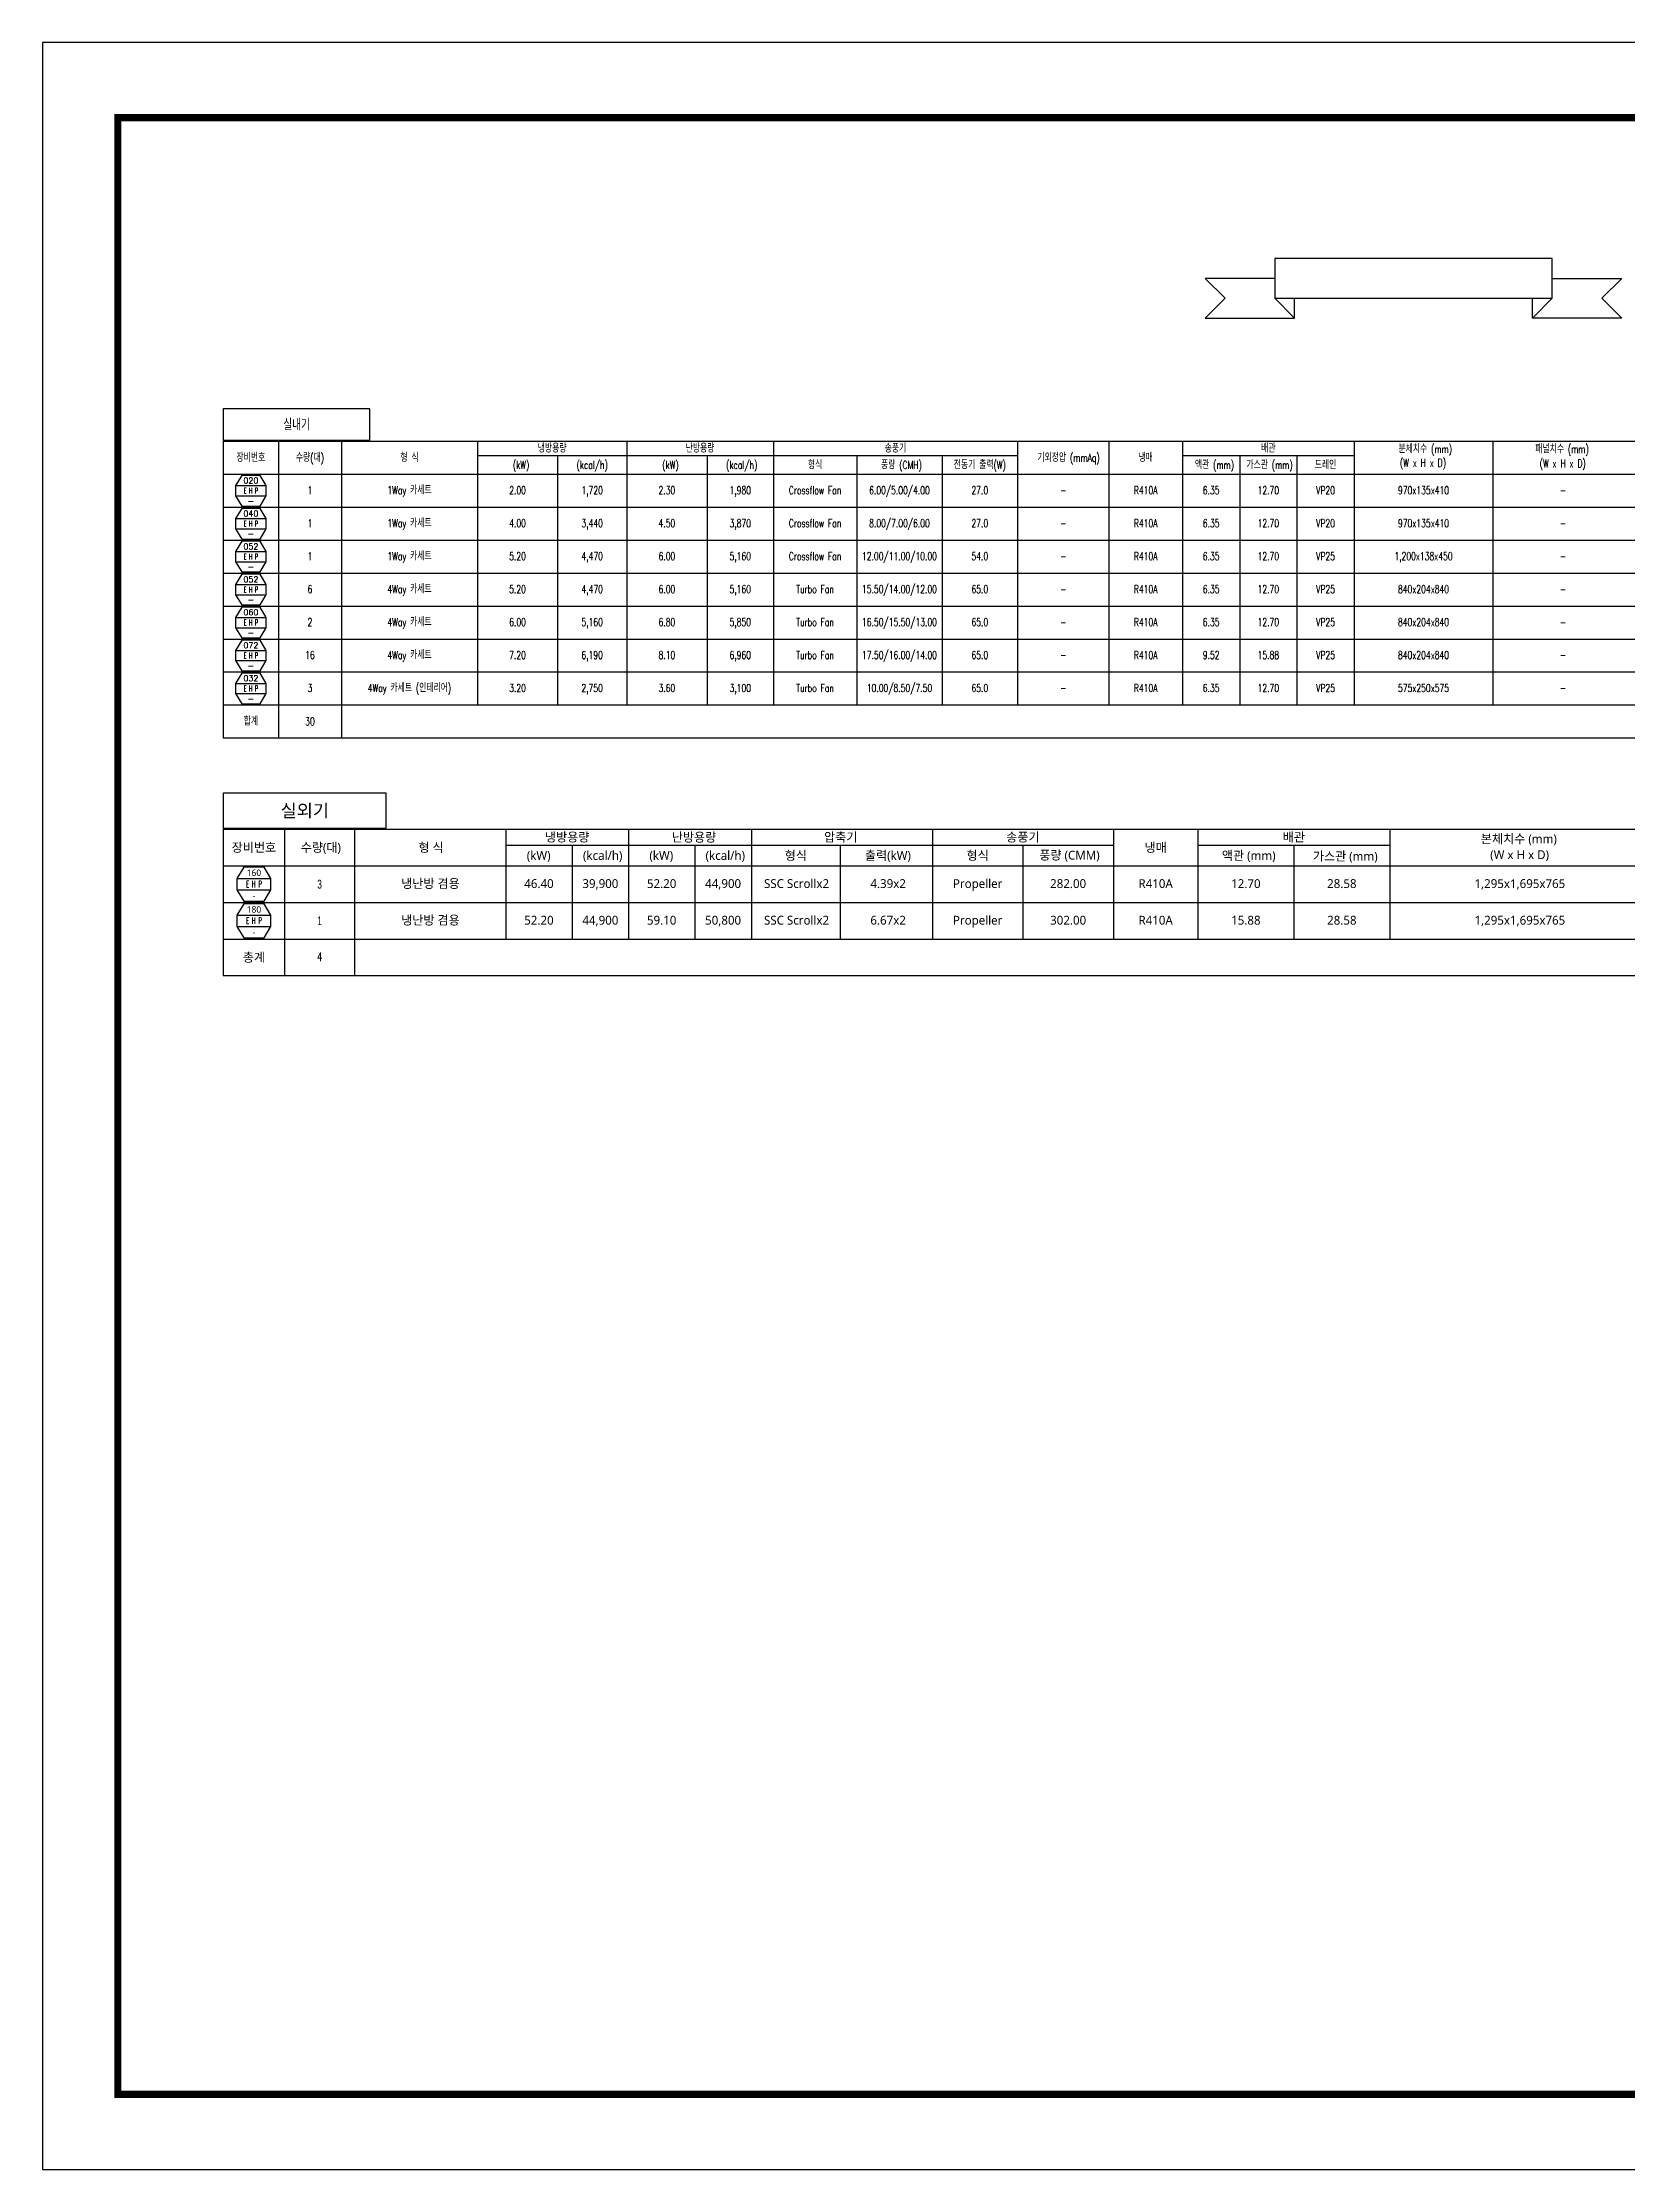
# Model space of a CAD drawing. Header units: millimetres. Extents: x -56261 to 196039, y 9480 to 100001.
# Drawn here: x -56261 to -34140, y 70301 to 100001 of the extents above; entities that cross this region are included whole.
import ezdxf
from ezdxf.enums import TextEntityAlignment as Align

# ---------------------------------------------------------------- set-up
doc = ezdxf.new("R2010")
doc.units = ezdxf.units.MM
doc.layers.add('DVM_REPORT', color=7, linetype='Continuous')
doc.layers.add('FORM', color=4, linetype='Continuous')
doc.styles.add('DVM_REPORT', font='romans.shx', dxfattribs={"bigfont": 'whgtxt.shx'})
doc.styles.get("Standard").update_dxf_attribs({"font": 'arial.ttf'})
doc.styles.add('맑은 고딕', font='malgun.ttf')

# ---------------------------------------------------------------- blocks, each defined once
blk = doc.blocks.new('FORM_기계', base_point=(381614, -321275))
at = {"layer": 'FORM', "color": 7}
blk.add_lwpolyline([(381614, -321275), (465714, -321275), (465714, -261875), (381614, -261875)], close=True, dxfattribs=at)
at = {"layer": 'FORM', "const_width": 200}
blk.add_lwpolyline([(463614, -319175), (383714, -319175), (383714, -263975), (463614, -263975)], close=True, dxfattribs=at)
blk = doc.blocks.new('RptTitle')
at = {"layer": 'DVM_REPORT', "color": 4}
for p, q in [((-3587, 683), (-3246, 342)), ((-2391, 683), (-3587, 683)), ((2391, 683), (3587, 683)), ((3587, 683), (3246, 342)), ((-3246, 342), (-3587, 0)), ((-3587, 0), (-2050, 0)), ((-2391, 342), (-2050, 0)), ((-2050, 0), (-2050, 342)), ((2050, 0), (2050, 342)), ((2391, 342), (2050, 0)), ((3587, 0), (2050, 0)), ((3246, 342), (3587, 0))]:
    blk.add_line(p, q, dxfattribs=at)
blk.add_lwpolyline([(-2391, 1025), (-2391, 342), (2391, 342), (2391, 1025)], close=True, dxfattribs=at)
at = {"layer": 'DVM_REPORT', "color": 4, "style": 'DVM_REPORT'}
blk.add_attdef('TITLE', text='', height=300, dxfattribs=at).set_placement((81, 557), align=Align.CENTER)
blk = doc.blocks.new('A$C1cb6e8a0')
at = {"layer": 'DVM_REPORT', "color": 1}
for p, q in [((0, 568), (0, 0)), ((950, 568), (950, 0)), ((2035, 568), (2035, 0)), ((36902, 568), (36902, 0)), ((0, 0), (36902, 0))]:
    blk.add_line(p, q, dxfattribs=at)
at = {"layer": 'DVM_REPORT', "color": 2, "style": '맑은 고딕'}
blk.add_text('총계', height=137, dxfattribs=at).set_placement((475, 284), align=Align.MIDDLE_CENTER)

msp = doc.modelspace()

# ---------------------------------------------------------------- linework, layer by layer
at = {"layer": 'DVM_REPORT', "color": 7}
for p, q in [((-53738.5, 94432.8), (-20513.6, 94432.8)), ((-53738.5, 94432.8), (-53738.5, 93972.6)), ((-53738.5, 93972.6), (-20513.6, 93972.6)), ((-53738.5, 89016.4), (-20513.6, 89016.4)), ((-53738.5, 89016.4), (-53738.5, 88505.1)), ((-53738.5, 88505.1), (-20513.6, 88505.1))]:
    msp.add_line(p, q, dxfattribs=at)
at = {"layer": 'DVM_REPORT', "color": 1}
for p, q in [((-52968.5, 94432.8), (-52968.5, 93972.6)), ((-52089.2, 94432.8), (-52089.2, 93972.6)), ((-50189.8, 94432.8), (-50189.8, 93972.6)), ((-50189.8, 94432.8), (-50189.8, 93972.6)), ((-50189.8, 94232.4), (-46115, 94232.4)), ((-49071.8, 94232.4), (-49071.8, 93972.6)), ((-48108.1, 94432.8), (-48108.1, 93972.6)), ((-46985.2, 94232.4), (-46985.2, 93972.6)), ((-46115, 94232.4), (-46060, 94232.4)), ((-46060, 94432.8), (-46060, 93972.6)), ((-46060, 94232.4), (-42653.1, 94232.4)), ((-44896.6, 94232.4), (-44896.6, 93972.6)), ((-43704.5, 94232.4), (-43704.5, 93972.6)), ((-42653.1, 94432.8), (-42653.1, 93972.6)), ((-41376.9, 94432.8), (-41376.9, 93972.6)), ((-40349.8, 94432.8), (-40349.8, 93972.6)), ((-40349.8, 94232.4), (-37954.3, 94232.4)), ((-39551.3, 94232.4), (-39551.3, 93972.6)), ((-38752.8, 94232.4), (-38752.8, 93972.6)), ((-37954.3, 94432.8), (-37954.3, 93972.6)), ((-36018.1, 94432.8), (-36018.1, 93972.6)), ((-53738.5, 93972.6), (-53738.5, 90291)), ((-52968.5, 93972.6), (-52968.5, 90291)), ((-52089.2, 93972.6), (-52089.2, 90291)), ((-50189.8, 93972.6), (-50189.8, 90751.2)), ((-50189.8, 93972.6), (-50189.8, 90751.2)), ((-49071.8, 93972.6), (-49071.8, 90751.2)), ((-48108.1, 93972.6), (-48108.1, 90751.2)), ((-46985.2, 93972.6), (-46985.2, 90751.2)), ((-46060, 93972.6), (-46060, 90751.2)), ((-44896.6, 93972.6), (-44896.6, 90751.2)), ((-43704.5, 93972.6), (-43704.5, 90751.2)), ((-42653.1, 93972.6), (-42653.1, 90751.2)), ((-41376.9, 93972.6), (-41376.9, 90751.2)), ((-40349.8, 93972.6), (-40349.8, 90751.2)), ((-39551.3, 93972.6), (-39551.3, 90751.2)), ((-38752.8, 93972.6), (-38752.8, 90751.2)), ((-37954.3, 93972.6), (-37954.3, 90751.2)), ((-36018.1, 93972.6), (-36018.1, 90751.2)), ((-53738.5, 93512.4), (-20513.6, 93512.4)), ((-53738.5, 93052.2), (-20513.6, 93052.2)), ((-53738.5, 92592), (-20513.6, 92592)), ((-53738.5, 92131.8), (-20513.6, 92131.8)), ((-53738.5, 91671.6), (-20513.6, 91671.6)), ((-53738.5, 91211.4), (-20513.6, 91211.4)), ((-53738.5, 90751.2), (-20513.6, 90751.2)), ((-53738.5, 90291), (-20513.6, 90291)), ((-52883.1, 89016.4), (-52883.1, 88505.1)), ((-51906, 89016.4), (-51906, 88505.1)), ((-49795.7, 89016.4), (-49795.7, 88505.1)), ((-49795.7, 89016.4), (-49795.7, 88505.1)), ((-48081.3, 89016.4), (-48081.3, 88505.1)), ((-46366.6, 89016.4), (-46366.6, 88505.1)), ((-43840.6, 89016.4), (-43840.6, 88505.1)), ((-41314.7, 89016.4), (-41314.7, 88505.1)), ((-40135.3, 89016.4), (-40135.3, 88505.1)), ((-40135.3, 89016.4), (-40135.3, 88505.1)), ((-37456.8, 89016.4), (-37456.8, 88505.1)), ((-49795.7, 88793.7), (-41314.7, 88793.7)), ((-48869.5, 88793.7), (-48869.5, 88505.1)), ((-47158.2, 88793.7), (-47158.2, 88505.1)), ((-45130.6, 88793.7), (-45130.6, 88505.1)), ((-42577.7, 88793.7), (-42577.7, 88505.1)), ((-40135.3, 88793.7), (-37456.8, 88793.7)), ((-38796, 88793.7), (-38796, 88505.1)), ((-37456.8, 88793.7), (-37456.8, 88505.1)), ((-53738.5, 88505.1), (-53738.5, 87993.8)), ((-52883.1, 88505.1), (-52883.1, 87993.8)), ((-51906, 88505.1), (-51906, 87993.8)), ((-49795.7, 88505.1), (-49795.7, 87993.8)), ((-49795.7, 88505.1), (-49795.7, 87993.8)), ((-48869.5, 88505.1), (-48869.5, 87993.8)), ((-48081.3, 88505.1), (-48081.3, 87993.8)), ((-47158.2, 88505.1), (-47158.2, 87993.8)), ((-46366.6, 88505.1), (-46366.6, 87993.8)), ((-45130.6, 88505.1), (-45130.6, 87993.8)), ((-43840.6, 88505.1), (-43840.6, 87993.8)), ((-42577.7, 88505.1), (-42577.7, 87993.8)), ((-41314.7, 88505.1), (-41314.7, 87993.8)), ((-40135.3, 88505.1), (-40135.3, 87993.8)), ((-38796, 88505.1), (-38796, 87993.8)), ((-37456.8, 88505.1), (-37456.8, 87993.8)), ((-37456.8, 88505.1), (-37456.8, 87993.8)), ((-53738.5, 87993.8), (-53738.5, 87482.5)), ((-53738.5, 87993.8), (-20513.6, 87993.8)), ((-52883.1, 87993.8), (-52883.1, 87482.5)), ((-51906, 87993.8), (-51906, 87482.5)), ((-49795.7, 87993.8), (-49795.7, 87482.5)), ((-49795.7, 87993.8), (-49795.7, 87482.5)), ((-48869.5, 87993.8), (-48869.5, 87482.5)), ((-48081.3, 87993.8), (-48081.3, 87482.5)), ((-47158.2, 87993.8), (-47158.2, 87482.5)), ((-46366.6, 87993.8), (-46366.6, 87482.5)), ((-45130.6, 87993.8), (-45130.6, 87482.5)), ((-43840.6, 87993.8), (-43840.6, 87482.5)), ((-42577.7, 87993.8), (-42577.7, 87482.5)), ((-41314.7, 87993.8), (-41314.7, 87482.5)), ((-40135.3, 87993.8), (-40135.3, 87482.5)), ((-38796, 87993.8), (-38796, 87482.5)), ((-37456.8, 87993.8), (-37456.8, 87482.5)), ((-37456.8, 87993.8), (-37456.8, 87482.5)), ((-53738.5, 87482.5), (-20513.6, 87482.5))]:
    msp.add_line(p, q, dxfattribs=at)
at = {"layer": 'DVM_REPORT', "color": 7}
for points in [[(-53738.5, 94446.6), (-51691, 94446.6), (-51691, 94886.3), (-53738.5, 94886.3)], [(-53738.5, 89031.7), (-51463.6, 89031.7), (-51463.6, 89520.3), (-53738.5, 89520.3)]]:
    msp.add_lwpolyline(points, close=True, dxfattribs=at)
at = {"layer": 'DVM_REPORT'}
for points in [[(-53140.7, 93671.2), (-53140.7, 93813.8), (-53225.8, 93956.5), (-53481.2, 93956.5), (-53566.4, 93813.8), (-53566.4, 93671.2), (-53481.2, 93528.6), (-53225.8, 93528.6)], [(-53140.7, 93211), (-53140.7, 93353.6), (-53225.8, 93496.2), (-53481.2, 93496.2), (-53566.4, 93353.6), (-53566.4, 93211), (-53481.2, 93068.4), (-53225.8, 93068.4)], [(-53140.7, 92750.8), (-53140.7, 92893.4), (-53225.8, 93036), (-53481.2, 93036), (-53566.4, 92893.4), (-53566.4, 92750.8), (-53481.2, 92608.2), (-53225.8, 92608.2)], [(-53140.7, 92290.6), (-53140.7, 92433.2), (-53225.8, 92575.8), (-53481.2, 92575.8), (-53566.4, 92433.2), (-53566.4, 92290.6), (-53481.2, 92148), (-53225.8, 92148)], [(-53140.7, 91830.4), (-53140.7, 91973), (-53225.8, 92115.6), (-53481.2, 92115.6), (-53566.4, 91973), (-53566.4, 91830.4), (-53481.2, 91687.7), (-53225.8, 91687.7)], [(-53140.7, 91370.2), (-53140.7, 91512.8), (-53225.8, 91655.4), (-53481.2, 91655.4), (-53566.4, 91512.8), (-53566.4, 91370.2), (-53481.2, 91227.5), (-53225.8, 91227.5)], [(-53140.7, 90910), (-53140.7, 91052.6), (-53225.8, 91195.2), (-53481.2, 91195.2), (-53566.4, 91052.6), (-53566.4, 90910), (-53481.2, 90767.3), (-53225.8, 90767.3)], [(-53074.3, 88170.2), (-53074.3, 88328.7), (-53168.9, 88487.2), (-53452.7, 88487.2), (-53547.2, 88328.7), (-53547.2, 88170.2), (-53452.7, 88011.8), (-53168.9, 88011.8)], [(-53074.3, 87658.9), (-53074.3, 87817.4), (-53168.9, 87975.8), (-53452.7, 87975.8), (-53547.2, 87817.4), (-53547.2, 87658.9), (-53452.7, 87500.4), (-53168.9, 87500.4)]]:
    msp.add_lwpolyline(points, close=True, dxfattribs=at)
for points in [[(-53566.4, 93813.8), (-53140.7, 93813.8)], [(-53566.4, 93671.2), (-53140.7, 93671.2)], [(-53566.4, 93353.6), (-53140.7, 93353.6)], [(-53566.4, 93211), (-53140.7, 93211)], [(-53566.4, 92893.4), (-53140.7, 92893.4)], [(-53566.4, 92750.8), (-53140.7, 92750.8)], [(-53566.4, 92433.2), (-53140.7, 92433.2)], [(-53566.4, 92290.6), (-53140.7, 92290.6)], [(-53566.4, 91973), (-53140.7, 91973)], [(-53566.4, 91830.4), (-53140.7, 91830.4)], [(-53566.4, 91512.8), (-53140.7, 91512.8)], [(-53566.4, 91370.2), (-53140.7, 91370.2)], [(-53566.4, 91052.6), (-53140.7, 91052.6)], [(-53566.4, 90910), (-53140.7, 90910)], [(-53547.2, 88328.7), (-53074.3, 88328.7)], [(-53547.2, 88170.2), (-53074.3, 88170.2)], [(-53547.2, 87817.4), (-53074.3, 87817.4)], [(-53547.2, 87658.9), (-53074.3, 87658.9)]]:
    msp.add_lwpolyline(points, dxfattribs=at)

# ---------------------------------------------------------------- block references
at = {"xscale": 0.900347075743936, "yscale": 0.900347075743936, "zscale": 0.900347075743936}
msp.add_blockref('A$C1cb6e8a0', (-53738.5, 86971.2), dxfattribs=at)
at = {"layer": 'DVM_REPORT', "xscale": 0.8103620731432318, "yscale": 0.8103620731432318, "zscale": 0.8103620731432318}
msp.add_blockref('RptTitle', (-37126, 96154.1), dxfattribs=at)
at = {"layer": 'FORM', "xscale": 0.5, "yscale": 0.5, "zscale": 0.5}
msp.add_blockref('FORM_기계', (-56261.1, 70301.1), dxfattribs=at)

# ---------------------------------------------------------------- texts
at = {"layer": 'DVM_REPORT', "color": 7, "style": 'DVM_REPORT', "width": 0.7}
msp.add_text('실내기', height=160.32, dxfattribs=at).set_placement((-52714.7, 94666.4), align=Align.MIDDLE_CENTER)
at = {"layer": 'DVM_REPORT', "color": 2, "style": 'DVM_REPORT'}
for s, height, width, p in [('장비번호', 111.24, 0.7, (-53353.5, 94202.7)), ('수량(대)', 111.24, 0.7, (-52528.9, 94202.7)), ('형 식', 111.24, 0.7, (-51139.5, 94202.7)), ('(kW)', 111.24, 0.7, (-49582.2, 94102.5)), ('냉방용량', 111.24, 0.7, (-49148.9, 94332.6)), ('(kcal/h)', 111.24, 0.7, (-48588.9, 94102.5)), ('(kW)', 111.24, 0.7, (-47495.6, 94102.5)), ('난방용량', 111.24, 0.7, (-47084, 94332.6)), ('(kcal/h)', 111.24, 0.7, (-46502.3, 94102.5)), ('형식', 111.24, 0.7, (-45478.3, 94102.5)), ('송풍기', 111.24, 0.7, (-44356.5, 94332.6)), ('전동기 출력(W)', 111.24, 0.7, (-43178.8, 94102.5)), ('냉매', 111.24, 0.7, (-40863.4, 94202.7)), ('배관', 111.24, 0.7, (-39152, 94332.6)), ('드레인', 111.24, 0.7, (-38353.5, 94102.5)), ('(W x H x D)', 111.242, 0.7, (-36994, 94132.1)), ('분체치수 (mm)', 111.24, 0.7, (-36961.2, 94325.3)), ('패널치수 (mm)', 111.24, 0.7, (-35052.3, 94323)), ('(W x H x D)', 111.242, 0.7, (-35042.9, 94124.1)), ('E H P', 81.04, 0.5, (-53353.5, 93742.5)), ('1', 111, 0.7, (-52528.9, 93748.9)), ('1Way 카세트', 111.02, 0.7, (-51139.5, 93748.9)), ('2.00', 111.02, 0.7, (-49630.8, 93748.9)), ('1,720', 111.02, 0.7, (-48589.9, 93748.9)), ('2.30', 111.02, 0.7, (-47546.6, 93748.9)), ('1,980', 111.02, 0.7, (-46522.6, 93748.9)), ('Crossflow Fan', 111.02, 0.7, (-45478.3, 93748.9)), ('6.00/5.00/4.00', 111.02, 0.7, (-44300.6, 93748.9)), ('27.0', 111.02, 0.7, (-43178.8, 93748.9)), ('-', 111, 0.7, (-42015, 93748.9)), ('R410A', 111.02, 0.7, (-40863.4, 93748.9)), ('6.35', 111.02, 0.7, (-39950.5, 93748.9)), ('12.70', 111.02, 0.7, (-39152, 93748.9)), ('VP20', 111.02, 0.7, (-38353.5, 93748.9)), ('970x135x410', 111.02, 0.7, (-36986.2, 93748.9)), ('-', 111, 0.7, (-35039.3, 93748.9)), ('E H P', 81.04, 0.5, (-53353.5, 93282.3)), ('1', 111, 0.7, (-52528.9, 93288.7)), ('1Way 카세트', 111.02, 0.7, (-51139.5, 93288.7)), ('4.00', 111.02, 0.7, (-49630.8, 93288.7)), ('3,440', 111.02, 0.7, (-48589.9, 93288.7)), ('4.50', 111.02, 0.7, (-47546.6, 93288.7)), ('3,870', 111.02, 0.7, (-46522.6, 93288.7)), ('Crossflow Fan', 111.02, 0.7, (-45478.3, 93288.7)), ('8.00/7.00/6.00', 111.02, 0.7, (-44300.6, 93288.7)), ('27.0', 111.02, 0.7, (-43178.8, 93288.7)), ('-', 111, 0.7, (-42015, 93288.7)), ('R410A', 111.02, 0.7, (-40863.4, 93288.7)), ('6.35', 111.02, 0.7, (-39950.5, 93288.7)), ('12.70', 111.02, 0.7, (-39152, 93288.7)), ('VP20', 111.02, 0.7, (-38353.5, 93288.7)), ('970x135x410', 111.02, 0.7, (-36986.2, 93288.7)), ('-', 111, 0.7, (-35039.3, 93288.7)), ('E H P', 81.04, 0.5, (-53353.5, 92822.1)), ('1', 111, 0.7, (-52528.9, 92828.5)), ('1Way 카세트', 111.02, 0.7, (-51139.5, 92828.5)), ('5.20', 111.02, 0.7, (-49630.8, 92828.5)), ('4,470', 111.02, 0.7, (-48589.9, 92828.5)), ('6.00', 111.02, 0.7, (-47546.6, 92828.5)), ('5,160', 111.02, 0.7, (-46522.6, 92828.5)), ('Crossflow Fan', 111.02, 0.7, (-45478.3, 92828.5)), ('12.00/11.00/10.00', 111.02, 0.7, (-44300.6, 92828.5)), ('54.0', 111.02, 0.7, (-43178.8, 92828.5)), ('-', 111, 0.7, (-42015, 92828.5)), ('R410A', 111.02, 0.7, (-40863.4, 92828.5)), ('6.35', 111.02, 0.7, (-39950.5, 92828.5)), ('12.70', 111.02, 0.7, (-39152, 92828.5)), ('VP25', 111.02, 0.7, (-38353.5, 92828.5)), ('1,200x138x450', 111.02, 0.7, (-36986.2, 92828.5)), ('-', 111, 0.7, (-35039.3, 92828.5)), ('E H P', 81.04, 0.5, (-53353.5, 92361.9)), ('6', 111, 0.7, (-52528.9, 92368.3)), ('4Way 카세트', 111.02, 0.7, (-51139.5, 92368.3)), ('5.20', 111.02, 0.7, (-49630.8, 92368.3)), ('4,470', 111.02, 0.7, (-48589.9, 92368.3)), ('6.00', 111.02, 0.7, (-47546.6, 92368.3)), ('5,160', 111.02, 0.7, (-46522.6, 92368.3)), ('Turbo Fan', 111.02, 0.7, (-45478.3, 92368.3)), ('15.50/14.00/12.00', 111.02, 0.7, (-44300.6, 92368.3)), ('65.0', 111.02, 0.7, (-43178.8, 92368.3)), ('R410A', 111.02, 0.7, (-40863.4, 92368.3)), ('6.35', 111.02, 0.7, (-39950.5, 92368.3)), ('12.70', 111.02, 0.7, (-39152, 92368.3)), ('VP25', 111.02, 0.7, (-38353.5, 92368.3)), ('840x204x840', 111.02, 0.7, (-36986.2, 92368.3)), ('-', 111, 0.7, (-42015, 92368.3)), ('-', 111, 0.7, (-35039.3, 92368.3)), ('E H P', 81.04, 0.5, (-53353.5, 91901.7)), ('2', 111, 0.7, (-52528.9, 91908.1)), ('4Way 카세트', 111.02, 0.7, (-51139.5, 91908.1)), ('6.00', 111.02, 0.7, (-49630.8, 91908.1)), ('5,160', 111.02, 0.7, (-48589.9, 91908.1)), ('6.80', 111.02, 0.7, (-47546.6, 91908.1)), ('5,850', 111.02, 0.7, (-46522.6, 91908.1)), ('Turbo Fan', 111.02, 0.7, (-45478.3, 91908.1)), ('16.50/15.50/13.00', 111.02, 0.7, (-44300.6, 91908.1)), ('65.0', 111.02, 0.7, (-43178.8, 91908.1)), ('-', 111, 0.7, (-42015, 91908.1)), ('R410A', 111.02, 0.7, (-40863.4, 91908.1)), ('6.35', 111.02, 0.7, (-39950.5, 91908.1)), ('12.70', 111.02, 0.7, (-39152, 91908.1)), ('VP25', 111.02, 0.7, (-38353.5, 91908.1)), ('840x204x840', 111.02, 0.7, (-36986.2, 91908.1)), ('-', 111, 0.7, (-35039.3, 91908.1)), ('E H P', 81.04, 0.5, (-53353.5, 91441.5)), ('16', 111.02, 0.7, (-52528.9, 91447.9)), ('4Way 카세트', 111.02, 0.7, (-51139.5, 91447.9)), ('7.20', 111.02, 0.7, (-49630.8, 91447.9)), ('6,190', 111.02, 0.7, (-48589.9, 91447.9)), ('8.10', 111.02, 0.7, (-47546.6, 91447.9)), ('6,960', 111.02, 0.7, (-46522.6, 91447.9)), ('Turbo Fan', 111.02, 0.7, (-45478.3, 91447.9)), ('17.50/16.00/14.00', 111.02, 0.7, (-44300.6, 91447.9)), ('65.0', 111.02, 0.7, (-43178.8, 91447.9)), ('R410A', 111.02, 0.7, (-40863.4, 91447.9)), ('9.52', 111.02, 0.7, (-39950.5, 91447.9)), ('15.88', 111.02, 0.7, (-39152, 91447.9)), ('VP25', 111.02, 0.7, (-38353.5, 91447.9)), ('840x204x840', 111.02, 0.7, (-36986.2, 91447.9)), ('-', 111, 0.7, (-42015, 91447.9)), ('-', 111, 0.7, (-35039.3, 91447.9)), ('E H P', 81.04, 0.5, (-53353.5, 90981.3)), ('3', 111, 0.7, (-52528.9, 90987.7)), ('4Way 카세트 (인테리어)', 111.02, 0.7, (-51139.5, 90987.7)), ('3.20', 111.02, 0.7, (-49630.8, 90987.7)), ('2,750', 111.02, 0.7, (-48589.9, 90987.7)), ('3.60', 111.02, 0.7, (-47546.6, 90987.7)), ('3,100', 111.02, 0.7, (-46522.6, 90987.7)), ('Turbo Fan', 111.02, 0.7, (-45478.3, 90987.7)), ('10.00/8.50/7.50', 111.02, 0.7, (-44300.6, 90987.7)), ('65.0', 111.02, 0.7, (-43178.8, 90987.7)), ('-', 111, 0.7, (-42015, 90987.7)), ('R410A', 111.02, 0.7, (-40863.4, 90987.7)), ('6.35', 111.02, 0.7, (-39950.5, 90987.7)), ('12.70', 111.02, 0.7, (-39152, 90987.7)), ('VP25', 111.02, 0.7, (-38353.5, 90987.7)), ('575x250x575', 111.02, 0.7, (-36986.2, 90987.7)), ('-', 111, 0.7, (-35039.3, 90987.7)), ('합계', 111.02, 0.7, (-53353.5, 90521.1)), ('30', 111.02, 0.7, (-52528.9, 90521.1)), ('E H P', 90.03, 0.5, (-53310.8, 88249.5)), ('E H P', 90.03, 0.5, (-53310.8, 87738.1)), ('4', 123.3, 0.7, (-52394.5, 87233.9))]:
    msp.add_text(s, height=height, dxfattribs=dict(at, width=width)).set_placement(p, align=Align.MIDDLE_CENTER)
at = {"layer": 'DVM_REPORT', "color": 2, "style": 'DVM_REPORT', "width": 0.7}
for s, height, p in [('풍량 (CMH)', 111.24, (-43986.9, 94102.5)), ('기외정압 (mmAq)', 111.242, (-41504.1, 94202.7)), ('액관 (mm)', 111.24, (-39629.4, 94102.5)), ('가스관 (mm)', 111.24, (-38810.8, 94102.5))]:
    msp.add_text(s, height=height, dxfattribs=at).set_placement(p, align=Align.MIDDLE_RIGHT)
at = {"layer": 'DVM_REPORT', "color": 2}
for s, height, style, p in [('020', 81.04, 'DVM_REPORT', (-53353.5, 93885.1)), ('-', 81, 'DVM_REPORT', (-53353.5, 93599.9)), ('040', 81.04, 'DVM_REPORT', (-53353.5, 93424.9)), ('052', 81.04, 'DVM_REPORT', (-53353.5, 92964.7)), ('-', 81, 'DVM_REPORT', (-53353.5, 93139.7)), ('-', 81, 'DVM_REPORT', (-53353.5, 92679.5)), ('052', 81.04, 'DVM_REPORT', (-53353.5, 92504.5)), ('060', 81.04, 'DVM_REPORT', (-53353.5, 92044.3)), ('-', 81, 'DVM_REPORT', (-53353.5, 92219.3)), ('072', 81.04, 'DVM_REPORT', (-53353.5, 91584.1)), ('-', 81, 'DVM_REPORT', (-53353.5, 91759.1)), ('-', 81, 'DVM_REPORT', (-53353.5, 91298.8)), ('032', 81.04, 'DVM_REPORT', (-53353.5, 91123.9)), ('-', 81, 'DVM_REPORT', (-53353.5, 90838.6)), ('장비번호', 123.6, '맑은 고딕', (-53310.8, 88760.8)), ('수량(대)', 123.6, '맑은 고딕', (-52377, 88760.8)), ('형 식', 123.6, '맑은 고딕', (-50838.5, 88760.8)), ('냉방용량', 123.6, '맑은 고딕', (-48938.4, 88905.1)), ('난방용량', 123.6, '맑은 고딕', (-47168.3, 88903.4)), ('압축기', 123.6, '맑은 고딕', (-45120.5, 88905.1)), ('송풍기', 123.6, '맑은 고딕', (-42577.7, 88905.1)), ('냉매', 123.6, '맑은 고딕', (-40725, 88760.8)), ('배관', 123.6, '맑은 고딕', (-38795.8, 88905.1)), ('본체치수 (mm)', 123.6, '맑은 고딕', (-35655.4, 88880.7)), ('(kW)', 123.6, '맑은 고딕', (-49336.3, 88649.4)), ('(kcal/h)', 123.6, '맑은 고딕', (-48443, 88649.4)), ('(kW)', 123.6, '맑은 고딕', (-47625, 88649.4)), ('(kcal/h)', 123.6, '맑은 고딕', (-46731.7, 88649.4)), ('형식', 123.6, '맑은 고딕', (-45747.3, 88649.4)), ('출력(kW)', 123.6, '맑은 고딕', (-44461.8, 88649.4)), ('형식', 123.6, '맑은 고딕', (-43209.1, 88649.4)), ('풍량 (CMM)', 123.6, '맑은 고딕', (-41927.5, 88653)), ('(W x H x D)', 123.595, '맑은 고딕', (-35644.7, 88659.7)), ('160', 90.03, '맑은 고딕', (-53310.8, 88407.9)), ('냉난방 겸용', 123.35, '맑은 고딕', (-50846.5, 88256.6)), ('46.40', 123.35, '맑은 고딕', (-49332.6, 88256.6)), ('39,900', 123.35, '맑은 고딕', (-48475.4, 88256.6)), ('52.20', 123.35, '맑은 고딕', (-47619.7, 88256.6)), ('44,900', 123.35, '맑은 고딕', (-46762.4, 88256.6)), ('SSC Scrollx2', 123.348, '맑은 고딕', (-45737, 88256.6)), ('4.39x2', 123.35, '맑은 고딕', (-44458.7, 88256.6)), ('Propeller', 123.35, '맑은 고딕', (-43209.1, 88256.6)), ('282.00', 123.35, '맑은 고딕', (-41946.2, 88256.6)), ('R410A', 123.35, '맑은 고딕', (-40725, 88256.6)), ('12.70', 123.35, '맑은 고딕', (-39465.7, 88256.6)), ('28.58', 123.35, '맑은 고딕', (-38126.4, 88256.6)), ('1,295x1,695x765', 123.348, '맑은 고딕', (-35641.6, 88256.6)), ('180', 90.03, '맑은 고딕', (-53310.8, 87896.6)), ('-', 90, '맑은 고딕', (-53310.8, 88091)), ('냉난방 겸용', 123.35, '맑은 고딕', (-50846.5, 87745.2)), ('52.20', 123.35, '맑은 고딕', (-49332.6, 87745.2)), ('44,900', 123.35, '맑은 고딕', (-48475.4, 87745.2)), ('59.10', 123.35, '맑은 고딕', (-47619.7, 87745.2)), ('50,800', 123.35, '맑은 고딕', (-46762.4, 87745.2)), ('SSC Scrollx2', 123.348, '맑은 고딕', (-45737, 87745.2)), ('6.67x2', 123.35, '맑은 고딕', (-44458.7, 87745.2)), ('Propeller', 123.35, '맑은 고딕', (-43209.1, 87745.2)), ('302.00', 123.35, '맑은 고딕', (-41946.2, 87745.2)), ('R410A', 123.35, '맑은 고딕', (-40725, 87745.2)), ('15.88', 123.35, '맑은 고딕', (-39465.7, 87745.2)), ('28.58', 123.35, '맑은 고딕', (-38126.4, 87745.2)), ('1,295x1,695x765', 123.348, '맑은 고딕', (-35641.6, 87745.2)), ('-', 90, '맑은 고딕', (-53310.8, 87579.7))]:
    msp.add_text(s, height=height, dxfattribs=dict(at, style=style)).set_placement(p, align=Align.MIDDLE_CENTER)
at = {"layer": 'DVM_REPORT', "color": 7, "style": '맑은 고딕'}
msp.add_text('실외기', height=179.04, dxfattribs=at).set_placement((-52601, 89276), align=Align.MIDDLE_CENTER)
at = {"layer": 'DVM_REPORT', "color": 2, "style": '맑은 고딕'}
for s, p in [('액관 (mm)', (-39051, 88647.5)), ('가스관 (mm)', (-37626.1, 88637.7))]:
    msp.add_text(s, height=123.6, dxfattribs=at).set_placement(p, align=Align.MIDDLE_RIGHT)
at = {"layer": 'DVM_REPORT', "color": 2, "width": 0.7}
for s, p in [('3', (-52394.5, 88249.5)), ('1', (-52394.5, 87738.1))]:
    msp.add_text(s, height=123.3, dxfattribs=at).set_placement(p, align=Align.MIDDLE_CENTER)

doc.saveas('drawing.dxf')
